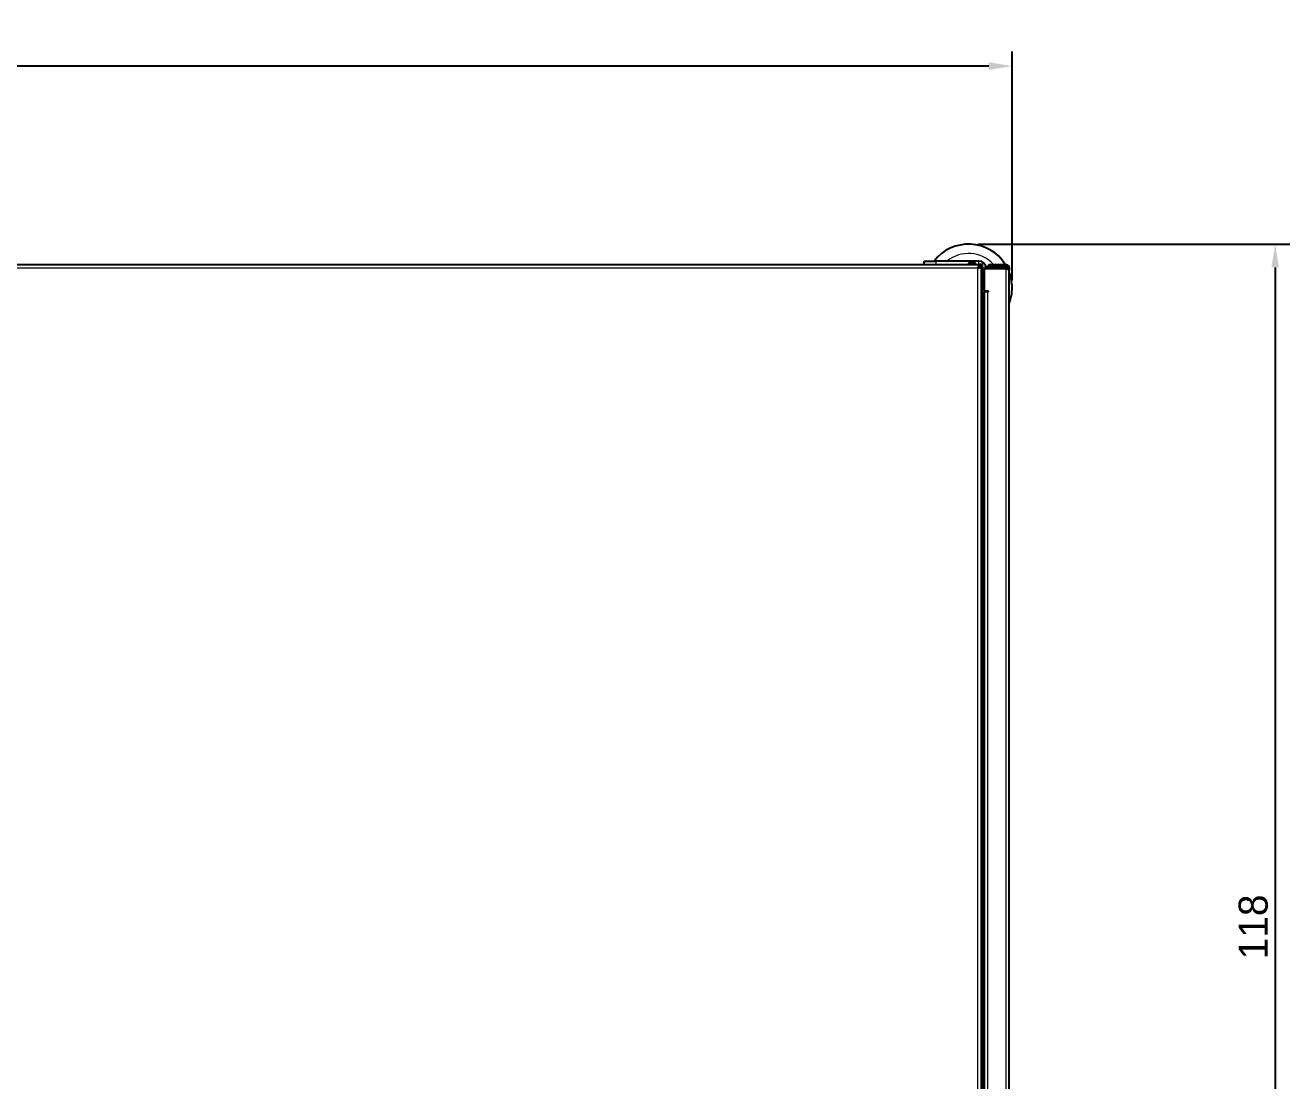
# Model space of a CAD drawing. Header units: millimetres. Extents: x -218071 to -203542, y 15363 to 51382.
# Drawn here: x -217611.5 to -217502.7, y 50576 to 50666.8 of the extents above; entities that cross this region are included whole.
import ezdxf

# ---------------------------------------------------------------- set-up
doc = ezdxf.new("R2010")
doc.units = ezdxf.units.MM
doc.header["$LTSCALE"] = 4
doc.layers.add('TPF-DIMENSIONS', color=3, linetype='Continuous')
doc.layers.add('TPF-EQUIPEMENT', color=7, linetype='Continuous')
doc.dimstyles.new('ISO-25', dxfattribs={"dimtxt": 2.5, "dimasz": 2, "dimexe": 1.25, "dimexo": 0.625, "dimtad": 1, "dimtxsty": 'Standard', "dimcen": -2.5, "dimclrt": 256, "dimadec": 0, "dimazin": 0, "dimtfac": 1, "dimtmove": 0, "dimatfit": 3, "dimfxl": 1, "dimarcsym": 0})

# ---------------------------------------------------------------- blocks, each defined once
blk = doc.blocks.new('*D679')
at = {"layer": 'Defpoints', "color": 0, "transparency": 16777216}
for p in [(-217865.95, 50663.32), (-217526.61, 50644.24), (-217865.95, 50576.03)]:
    blk.add_point(p, dxfattribs=at)
at = {"layer": 'TPF-DIMENSIONS', "color": 0, "lineweight": -2, "transparency": 16777216}
for p, q in [((-217865.95, 50576.66), (-217865.95, 50664.57)), ((-217526.61, 50644.87), (-217526.61, 50664.57)), ((-217528.61, 50663.32), (-217863.95, 50663.32))]:
    blk.add_line(p, q, dxfattribs=at)
at = {"layer": 'TPF-DIMENSIONS', "color": 0, "transparency": 16777216}
for points in [[(-217863.95, 50663.65), (-217863.95, 50662.98), (-217865.95, 50663.32)], [(-217528.61, 50663.65), (-217528.61, 50662.98), (-217526.61, 50663.32)]]:
    blk.add_solid(points, dxfattribs=at)
at = {"layer": 'TPF-DIMENSIONS', "transparency": 16777216, "insert": (-217696.28, 50665.19), "char_height": 2.5, "attachment_point": 5}
blk.add_mtext('339', dxfattribs=at)
blk = doc.blocks.new('*D680')
at = {"layer": 'Defpoints', "color": 0, "transparency": 16777216}
for p in [(-217530.18, 50647.98), (-217527.01, 50530.44), (-217503.97, 50530.44)]:
    blk.add_point(p, dxfattribs=at)
at = {"layer": 'TPF-DIMENSIONS', "color": 0, "lineweight": -2, "transparency": 16777216}
for p, q in [((-217529.55, 50647.98), (-217502.72, 50647.98)), ((-217503.97, 50645.98), (-217503.97, 50532.44)), ((-217526.38, 50530.44), (-217502.72, 50530.44))]:
    blk.add_line(p, q, dxfattribs=at)
at = {"layer": 'TPF-DIMENSIONS', "color": 0, "transparency": 16777216}
for points in [[(-217504.3, 50645.98), (-217503.64, 50645.98), (-217503.97, 50647.98)], [(-217504.3, 50532.44), (-217503.64, 50532.44), (-217503.97, 50530.44)]]:
    blk.add_solid(points, dxfattribs=at)
at = {"layer": 'TPF-DIMENSIONS', "transparency": 16777216, "insert": (-217505.85, 50589.21), "char_height": 2.5, "attachment_point": 5, "rotation": 90}
blk.add_mtext('118', dxfattribs=at)

msp = doc.modelspace()

# ---------------------------------------------------------------- linework, layer by layer
at = {"layer": 'TPF-EQUIPEMENT', "color": 7, "linetype": 'Continuous', "lineweight": 25, "transparency": 33554671}
for p, q in [((-217534.156, 50646.231), (-217534.156, 50646.531)), ((-217534.156, 50646.531), (-217533.156, 50646.531)), ((-217529.456, 50646.531), (-217533.156, 50646.531)), ((-217530.301, 50646.419), (-217530.356, 50646.363)), ((-217530.356, 50646.363), (-217530.356, 50646.231)), ((-217529.756, 50646.363), (-217530.356, 50646.363)), ((-217529.811, 50646.419), (-217530.301, 50646.419)), ((-217529.756, 50646.363), (-217529.811, 50646.419)), ((-217529.756, 50646.231), (-217529.756, 50646.363)), ((-217721.092, 50646.231), (-217529.42, 50646.231)), ((-217529.42, 50646.231), (-217529.42, 50646.081)), ((-217529.156, 50646.231), (-217529.42, 50646.231)), ((-217529.256, 50646.066), (-217529.406, 50646.066)), ((-217529.156, 50646.231), (-217529.32, 50646.066)), ((-217529.156, 50646.231), (-217529.32, 50646.066)), ((-217529.256, 50646.066), (-217529.256, 50546.445)), ((-217529.156, 50552.231), (-217529.156, 50646.231)), ((-217529.156, 50645.736), (-217529.006, 50645.736)), ((-217529.006, 50645.777), (-217529.006, 50644.052)), ((-217527.156, 50645.877), (-217528.906, 50645.877)), ((-217528.856, 50646.077), (-217528.706, 50646.077)), ((-217528.856, 50645.931), (-217528.856, 50646.077)), ((-217528.856, 50645.877), (-217528.856, 50645.931)), ((-217528.706, 50646.077), (-217528.706, 50645.877)), ((-217528.606, 50646.077), (-217528.706, 50646.077)), ((-217528.606, 50646.091), (-217528.606, 50646.241)), ((-217528.606, 50646.241), (-217528.406, 50646.241)), ((-217528.566, 50646.091), (-217528.606, 50646.091)), ((-217528.606, 50646.077), (-217528.573, 50646.077)), ((-217528.606, 50645.941), (-217528.606, 50646.077)), ((-217528.606, 50645.941), (-217528.606, 50645.877)), ((-217528.456, 50645.941), (-217528.456, 50645.877)), ((-217528.406, 50646.241), (-217528.306, 50646.241)), ((-217528.37, 50646.077), (-217528.306, 50646.077)), ((-217528.306, 50646.241), (-217527.156, 50646.241)), ((-217528.306, 50646.091), (-217527.156, 50646.091)), ((-217528.306, 50646.077), (-217527.156, 50646.077)), ((-217528.306, 50645.937), (-217528.306, 50645.877)), ((-217527.906, 50645.977), (-217528.266, 50645.977)), ((-217527.906, 50645.891), (-217527.906, 50646.041)), ((-217527.906, 50646.041), (-217527.806, 50646.041)), ((-217527.806, 50645.891), (-217527.906, 50645.891)), ((-217527.806, 50646.041), (-217527.156, 50646.041)), ((-217527.806, 50645.891), (-217527.156, 50645.891)), ((-217527.206, 50645.877), (-217527.206, 50645.891)), ((-217527.156, 50646.091), (-217527.156, 50646.241)), ((-217527.156, 50646.077), (-217527.05, 50646.046)), ((-217527.006, 50646.041), (-217527.156, 50646.041)), ((-217527.156, 50645.891), (-217527.156, 50646.041)), ((-217527.156, 50645.891), (-217527.148, 50645.891)), ((-217527.094, 50646.085), (-217527.08, 50646.06)), ((-217527.006, 50646.015), (-217527.006, 50646.041)), ((-217527.006, 50646.041), (-217526.856, 50646.041)), ((-217527.006, 50645.998), (-217527.006, 50646.015)), ((-217526.856, 50646.041), (-217526.856, 50645.841)), ((-217526.856, 50645.841), (-217526.856, 50645.741)), ((-217526.856, 50546.391), (-217526.856, 50645.741)), ((-217529.006, 50643.877), (-217529.006, 50546.391)), ((-217528.706, 50643.877), (-217529.006, 50643.877)), ((-217528.631, 50643.952), (-217528.906, 50643.952)), ((-217528.856, 50643.952), (-217528.856, 50643.877)), ((-217528.706, 50643.877), (-217528.631, 50643.877)), ((-217528.696, 50643.952), (-217528.696, 50643.877)), ((-217528.646, 50643.877), (-217528.646, 50643.952)), ((-217528.631, 50643.877), (-217528.631, 50643.952))]:
    msp.add_line(p, q, dxfattribs=at)
at = {"layer": 'TPF-EQUIPEMENT', "color": 8, "linetype": 'Continuous', "lineweight": 18, "transparency": 33554671}
for p, q in [((-217533.156, 50646.531), (-217533.156, 50646.231)), ((-217529.456, 50646.231), (-217529.456, 50646.531)), ((-217529.556, 50645.931), (-217720.956, 50645.931)), ((-217529.556, 50546.581), (-217529.556, 50645.931)), ((-217528.856, 50645.931), (-217529.156, 50645.931)), ((-217529.006, 50645.536), (-217529.156, 50645.536)), ((-217528.456, 50645.941), (-217528.606, 50645.941)), ((-217528.406, 50646.241), (-217528.406, 50646.224)), ((-217528.306, 50646.241), (-217528.306, 50646.091)), ((-217528.306, 50645.937), (-217528.306, 50646.077)), ((-217528.052, 50646.077), (-217528.063, 50646.091)), ((-217527.806, 50646.041), (-217527.806, 50645.891)), ((-217527.156, 50646.077), (-217527.156, 50646.041)), ((-217527.156, 50645.877), (-217527.156, 50546.391)), ((-217527.084, 50645.871), (-217527.136, 50645.871)), ((-217526.856, 50645.841), (-217526.878, 50645.841)), ((-217528.706, 50546.391), (-217528.706, 50643.877))]:
    msp.add_line(p, q, dxfattribs=at)
at = {"layer": 'TPF-EQUIPEMENT', "color": 7, "linetype": 'Continuous', "lineweight": 25, "transparency": 33554671}
for centre, radius, start, end in [((-217530.356, 50644.236), 3.75, 32.33682, 142.26584), ((-217529.456, 50645.931), 0.6, 0, 90), ((-217528.906, 50645.777), 0.1, 90, 180), ((-217528.306, 50645.941), 0.3, 90, 180), ((-217528.306, 50645.941), 0.15, 90, 180), ((-217528.266, 50645.937), 0.04, 90, 180), ((-217530.356, 50644.236), 3.75, 0.13489, 21.03947), ((-217530.356, 50644.236), 3.75, 338.96053, 0.13489), ((-217528.906, 50644.052), 0.1, 180, 270)]:
    msp.add_arc(centre, radius, start, end, dxfattribs=at)
at = {"layer": 'TPF-EQUIPEMENT', "color": 8, "linetype": 'Continuous', "lineweight": 18, "transparency": 33554671}
msp.add_arc((-217530.356, 50644.236), 2.95, 42.83988, 128.92542, dxfattribs=at)
at = {"layer": 'TPF-EQUIPEMENT', "color": 7, "linetype": 'Continuous', "lineweight": 25, "transparency": 33554671}
for points, knots in [([(-217529.42, 50646.231), (-217529.43, 50646.227), (-217529.451, 50646.22), (-217529.481, 50646.164), (-217529.511, 50646.082), (-217529.536, 50645.999), (-217529.551, 50645.947), (-217529.556, 50645.931)], [0, 0, 0, 0, 0.2234635, 0.4469588, 0.6704542, 0.8939494, 1, 1, 1, 1]), ([(-217529.42, 50646.081), (-217529.433, 50646.078), (-217529.457, 50646.072), (-217529.492, 50646.034), (-217529.525, 50645.985), (-217529.546, 50645.948), (-217529.556, 50645.931)], [0, 0, 0, 0, 0.2823079, 0.5306182, 0.7788488, 1, 1, 1, 1]), ([(-217529.556, 50645.931), (-217529.521, 50645.941), (-217529.451, 50645.961), (-217529.358, 50645.991), (-217529.29, 50646.022), (-217529.259, 50646.047), (-217529.257, 50646.062), (-217529.256, 50646.066)], [0, 0, 0, 0, 0.2234635, 0.4469588, 0.6704542, 0.8939494, 1, 1, 1, 1]), ([(-217529.556, 50645.931), (-217529.534, 50645.943), (-217529.492, 50645.967), (-217529.442, 50646.003), (-217529.412, 50646.035), (-217529.408, 50646.056), (-217529.406, 50646.066)], [0, 0, 0, 0, 0.2823079, 0.5306182, 0.7788488, 1, 1, 1, 1]), ([(-217527.156, 50646.241), (-217527.117, 50646.237), (-217527.038, 50646.228), (-217526.941, 50646.158), (-217526.885, 50646.09), (-217526.877, 50646.046), (-217526.876, 50646.041)], [0, 0, 0, 0, 0.31959521, 0.63919042, 0.95878563, 1, 1, 1, 1]), ([(-217527.156, 50646.091), (-217527.137, 50646.089), (-217527.098, 50646.084), (-217527.06, 50646.063), (-217527.049, 50646.046), (-217527.049, 50646.045)], [0, 0, 0, 0, 0.4900393, 0.9800787, 1, 1, 1, 1]), ([(-217527.156, 50646.041), (-217527.121, 50646.038), (-217527.051, 50646.031), (-217526.958, 50645.975), (-217526.89, 50645.893), (-217526.859, 50645.81), (-217526.857, 50645.758), (-217526.856, 50645.741)], [0, 0, 0, 0, 0.2234635, 0.4469588, 0.6704542, 0.8939494, 1, 1, 1, 1]), ([(-217527.156, 50645.891), (-217527.133, 50645.889), (-217527.093, 50645.884), (-217527.063, 50645.858), (-217527.05, 50645.846)], [0, 0, 0, 0, 0.5596686, 1, 1, 1, 1])]:
    msp.add_open_spline(points, degree=3, knots=knots, dxfattribs=at)
msp.add_open_spline([(-217526.856, 50645.741), (-217526.861, 50645.753), (-217526.87, 50645.775), (-217526.939, 50645.809), (-217527.038, 50645.843), (-217527.117, 50645.866), (-217527.156, 50645.877)], degree=3, dxfattribs=at)

# ---------------------------------------------------------------- dimensions: what is measured, and where the dimension line sits
at = {"layer": 'TPF-DIMENSIONS', "transparency": 33554671}
dim = msp.add_linear_dim(base=(-217865.951, 50663.318), p1=(-217526.606, 50644.244), p2=(-217865.951, 50576.031), angle=180, dimstyle='ISO-25', override={"dimdec": 0}, dxfattribs=at)
dim.commit()
dim.dimension.update_dxf_attribs({"geometry": '*D679', "text_midpoint": (-217696.279, 50665.193)})
dim = msp.add_linear_dim(base=(-217503.97, 50530.44), p1=(-217530.179, 50647.981), p2=(-217527.006, 50530.44), angle=90, dimstyle='ISO-25', override={"dimdec": 0}, dxfattribs=at)
dim.commit()
dim.dimension.update_dxf_attribs({"geometry": '*D680', "text_midpoint": (-217503.97, 50589.211), "dimtype": 160})

doc.saveas('drawing.dxf')
